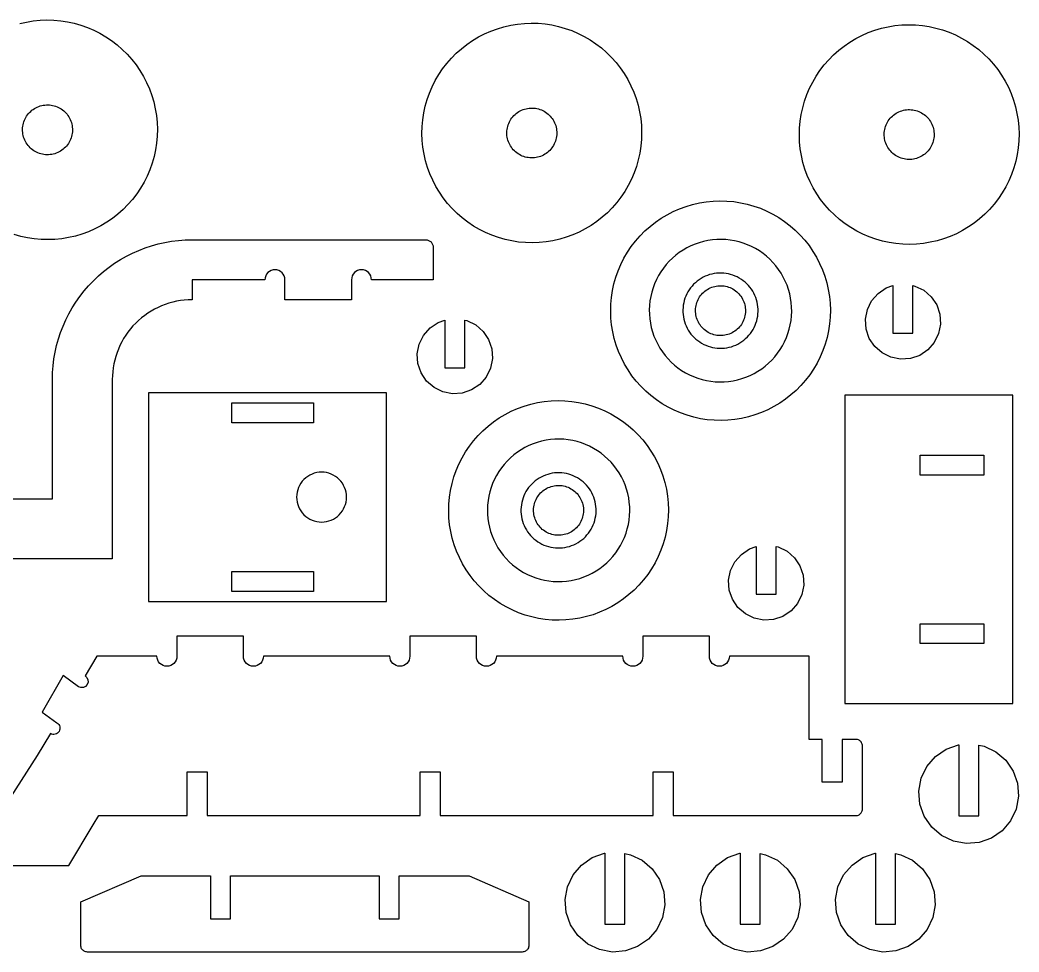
# Model space of a CAD drawing. Extents: x 18 to 1201, y 18 to 321.
# Drawn here: x 882.9 to 1200.6, y 18.3 to 314.6 of the extents above; entities that cross this region are included whole.
import ezdxf

# ---------------------------------------------------------------- set-up
doc = ezdxf.new("R2010")
doc.units = 0
doc.header["$MEASUREMENT"] = 0
for name, color, linetype in [('EXT', 1, 'CONTINUOUS'), ('INT', 150, 'CONTINUOUS'), ('POCKET_1_1MM', 105, 'CONTINUOUS')]:
    doc.layers.add(name, color=color, linetype=linetype)

msp = doc.modelspace()

# ---------------------------------------------------------------- linework, layer by layer
at = {"layer": 'EXT'}
msp.add_lwpolyline([(882.83, 313.47), (884.97, 313.96), (887.13, 314.31), (889.31, 314.53), (891.51, 314.61), (893.7, 314.55), (895.89, 314.35), (898.05, 314.02), (900.2, 313.55), (902.31, 312.95), (904.38, 312.22), (906.39, 311.36), (908.35, 310.37), (910.25, 309.26), (912.07, 308.04), (913.81, 306.7), (915.46, 305.26), (917.02, 303.72), (918.48, 302.08), (919.83, 300.35), (921.08, 298.54), (922.2, 296.66), (923.21, 294.71), (924.09, 292.7), (924.84, 290.64), (925.47, 288.54), (925.96, 286.4), (926.31, 284.23), (926.53, 282.05), (926.61, 279.86), (926.55, 277.66), (926.35, 275.48), (926.02, 273.31), (925.55, 271.17), (924.95, 269.06), (924.22, 266.99), (923.36, 264.97), (922.37, 263.01), (921.26, 261.12), (920.04, 259.3), (918.7, 257.56), (917.26, 255.9), (915.72, 254.34), (914.08, 252.88), (912.35, 251.53), (910.54, 250.29), (908.66, 249.16), (906.71, 248.16), (904.7, 247.27), (902.64, 246.52), (900.54, 245.9), (898.4, 245.41), (896.23, 245.05), (894.05, 244.84), (891.86, 244.76), (889.66, 244.82), (887.48, 245.01), (885.31, 245.34), (883.17, 245.81), (881.06, 246.41)], dxfattribs=at)
for points in [[(1021.9, 253.1), (1020.34, 254.65), (1018.88, 256.29), (1017.53, 258.01), (1016.29, 259.82), (1015.16, 261.7), (1014.16, 263.65), (1013.27, 265.66), (1012.52, 267.72), (1011.9, 269.83), (1011.41, 271.97), (1011.05, 274.13), (1010.84, 276.31), (1010.76, 278.51), (1010.82, 280.7), (1011.01, 282.89), (1011.34, 285.05), (1011.81, 287.2), (1012.41, 289.31), (1013.15, 291.38), (1014.01, 293.39), (1014.99, 295.35), (1016.1, 297.25), (1017.32, 299.07), (1018.66, 300.81), (1020.1, 302.46), (1021.65, 304.02), (1023.29, 305.48), (1025.01, 306.83), (1026.82, 308.08), (1028.7, 309.2), (1030.65, 310.21), (1032.66, 311.09), (1034.72, 311.84), (1036.83, 312.47), (1038.97, 312.96), (1041.13, 313.31), (1043.31, 313.53), (1045.51, 313.61), (1047.7, 313.55), (1049.89, 313.35), (1052.05, 313.02), (1054.2, 312.55), (1056.31, 311.95), (1058.38, 311.22), (1060.39, 310.36), (1062.35, 309.37), (1064.25, 308.26), (1066.07, 307.04), (1067.81, 305.7), (1069.46, 304.26), (1071.02, 302.72), (1072.48, 301.08), (1073.83, 299.35), (1075.08, 297.54), (1076.2, 295.66), (1077.21, 293.71), (1078.09, 291.7), (1078.84, 289.64), (1079.47, 287.54), (1079.96, 285.4), (1080.31, 283.23), (1080.53, 281.05), (1080.61, 278.86), (1080.55, 276.66), (1080.35, 274.48), (1080.02, 272.31), (1079.55, 270.17), (1078.95, 268.06), (1078.22, 265.99), (1077.36, 263.97), (1076.37, 262.01), (1075.26, 260.12), (1074.04, 258.3), (1072.7, 256.56), (1071.26, 254.9), (1069.72, 253.34), (1068.08, 251.88), (1066.35, 250.53), (1064.54, 249.29), (1062.66, 248.16), (1060.71, 247.16), (1058.7, 246.27), (1056.64, 245.52), (1054.54, 244.9), (1052.4, 244.41), (1050.23, 244.05), (1048.05, 243.84), (1045.86, 243.76), (1043.66, 243.82), (1041.48, 244.01), (1039.31, 244.34), (1037.17, 244.81), (1035.06, 245.41), (1032.99, 246.15), (1030.97, 247.01), (1029.01, 247.99), (1027.12, 249.1), (1025.3, 250.32), (1023.56, 251.66)], [(1141.9, 252.6), (1140.34, 254.15), (1138.88, 255.79), (1137.53, 257.51), (1136.29, 259.32), (1135.16, 261.2), (1134.16, 263.15), (1133.27, 265.16), (1132.52, 267.22), (1131.9, 269.33), (1131.41, 271.47), (1131.05, 273.63), (1130.84, 275.81), (1130.76, 278.01), (1130.82, 280.2), (1131.01, 282.39), (1131.34, 284.55), (1131.81, 286.7), (1132.41, 288.81), (1133.15, 290.88), (1134.01, 292.89), (1134.99, 294.85), (1136.1, 296.75), (1137.32, 298.57), (1138.66, 300.31), (1140.1, 301.96), (1141.65, 303.52), (1143.29, 304.98), (1145.01, 306.33), (1146.82, 307.58), (1148.7, 308.7), (1150.65, 309.71), (1152.66, 310.59), (1154.72, 311.34), (1156.83, 311.97), (1158.97, 312.46), (1161.13, 312.81), (1163.31, 313.03), (1165.51, 313.11), (1167.7, 313.05), (1169.89, 312.85), (1172.05, 312.52), (1174.2, 312.05), (1176.31, 311.45), (1178.38, 310.72), (1180.39, 309.86), (1182.35, 308.87), (1184.25, 307.76), (1186.07, 306.54), (1187.81, 305.2), (1189.46, 303.76), (1191.02, 302.22), (1192.48, 300.58), (1193.83, 298.85), (1195.08, 297.04), (1196.2, 295.16), (1197.21, 293.21), (1198.09, 291.2), (1198.84, 289.14), (1199.47, 287.04), (1199.96, 284.9), (1200.31, 282.73), (1200.53, 280.55), (1200.61, 278.36), (1200.55, 276.16), (1200.35, 273.98), (1200.02, 271.81), (1199.55, 269.67), (1198.95, 267.56), (1198.22, 265.49), (1197.36, 263.47), (1196.37, 261.51), (1195.26, 259.62), (1194.04, 257.8), (1192.7, 256.06), (1191.26, 254.4), (1189.72, 252.84), (1188.08, 251.38), (1186.35, 250.03), (1184.54, 248.79), (1182.66, 247.66), (1180.71, 246.66), (1178.7, 245.77), (1176.64, 245.02), (1174.54, 244.4), (1172.4, 243.91), (1170.23, 243.55), (1168.05, 243.34), (1165.86, 243.26), (1163.66, 243.32), (1161.48, 243.51), (1159.31, 243.84), (1157.17, 244.31), (1155.06, 244.91), (1152.99, 245.65), (1150.97, 246.51), (1149.01, 247.49), (1147.12, 248.6), (1145.3, 249.82), (1143.56, 251.16)], [(1081.9, 196.6), (1080.34, 198.15), (1078.88, 199.79), (1077.53, 201.51), (1076.29, 203.32), (1075.16, 205.2), (1074.16, 207.15), (1073.27, 209.16), (1072.52, 211.22), (1071.9, 213.33), (1071.41, 215.47), (1071.05, 217.63), (1070.84, 219.81), (1070.76, 222.01), (1070.82, 224.2), (1071.01, 226.39), (1071.34, 228.55), (1071.81, 230.7), (1072.41, 232.81), (1073.15, 234.88), (1074.01, 236.89), (1074.99, 238.85), (1076.1, 240.75), (1077.32, 242.57), (1078.66, 244.31), (1080.1, 245.96), (1081.65, 247.52), (1083.29, 248.98), (1085.01, 250.33), (1086.82, 251.58), (1088.7, 252.7), (1090.65, 253.71), (1092.66, 254.59), (1094.72, 255.34), (1096.83, 255.97), (1098.97, 256.46), (1101.13, 256.81), (1103.31, 257.03), (1105.51, 257.11), (1107.7, 257.05), (1109.89, 256.85), (1112.05, 256.52), (1114.2, 256.05), (1116.31, 255.45), (1118.38, 254.72), (1120.39, 253.86), (1122.35, 252.87), (1124.25, 251.76), (1126.07, 250.54), (1127.81, 249.2), (1129.46, 247.76), (1131.02, 246.22), (1132.48, 244.58), (1133.83, 242.85), (1135.08, 241.04), (1136.2, 239.16), (1137.21, 237.21), (1138.09, 235.2), (1138.84, 233.14), (1139.47, 231.04), (1139.96, 228.9), (1140.31, 226.73), (1140.53, 224.55), (1140.61, 222.36), (1140.55, 220.16), (1140.35, 217.98), (1140.02, 215.81), (1139.55, 213.67), (1138.95, 211.56), (1138.22, 209.49), (1137.36, 207.47), (1136.37, 205.51), (1135.26, 203.62), (1134.04, 201.8), (1132.7, 200.06), (1131.26, 198.4), (1129.72, 196.84), (1128.08, 195.38), (1126.35, 194.03), (1124.54, 192.79), (1122.66, 191.66), (1120.71, 190.66), (1118.7, 189.77), (1116.64, 189.02), (1114.54, 188.4), (1112.4, 187.91), (1110.23, 187.55), (1108.05, 187.34), (1105.86, 187.26), (1103.66, 187.32), (1101.48, 187.51), (1099.31, 187.84), (1097.17, 188.31), (1095.06, 188.91), (1092.99, 189.65), (1090.97, 190.51), (1089.01, 191.49), (1087.12, 192.6), (1085.3, 193.82), (1083.56, 195.16)], [(1171.61, 209.71), (1169.02, 207.97), (1166.06, 206.97), (1162.95, 206.76), (1159.89, 207.36), (1157.08, 208.74), (1154.73, 210.79), (1152.99, 213.38), (1151.98, 216.34), (1151.77, 219.45), (1152.38, 222.52), (1153.75, 225.32), (1155.81, 227.67), (1158.4, 229.41), (1160.52, 230.13), (1160.52, 214.99), (1166.87, 214.99), (1166.87, 230.15), (1167.53, 230.02), (1170.34, 228.65), (1172.69, 226.59), (1174.43, 224), (1175.43, 221.05), (1175.64, 217.93), (1175.04, 214.87), (1173.67, 212.06)], [(1029.11, 198.71), (1026.52, 196.97), (1023.56, 195.97), (1020.45, 195.76), (1017.39, 196.36), (1014.58, 197.74), (1012.23, 199.79), (1010.49, 202.38), (1009.48, 205.34), (1009.27, 208.45), (1009.88, 211.52), (1011.25, 214.32), (1013.31, 216.67), (1015.9, 218.41), (1018.02, 219.13), (1018.02, 203.99), (1024.37, 203.99), (1024.37, 219.15), (1025.03, 219.02), (1027.84, 217.65), (1030.19, 215.59), (1031.93, 213), (1032.93, 210.05), (1033.14, 206.93), (1032.54, 203.87), (1031.17, 201.06)], [(999.46, 196.04), (923.76, 196.04), (923.76, 129.76), (999.46, 129.76)], [(1198.62, 195.29), (1145.26, 195.29), (1145.26, 97.26), (1198.62, 97.26)], [(1030.4, 133.1), (1028.84, 134.65), (1027.38, 136.29), (1026.03, 138.01), (1024.79, 139.82), (1023.66, 141.7), (1022.66, 143.65), (1021.77, 145.66), (1021.02, 147.72), (1020.4, 149.83), (1019.91, 151.97), (1019.55, 154.13), (1019.34, 156.31), (1019.26, 158.51), (1019.32, 160.7), (1019.51, 162.89), (1019.84, 165.05), (1020.31, 167.2), (1020.91, 169.31), (1021.65, 171.38), (1022.51, 173.39), (1023.49, 175.35), (1024.6, 177.25), (1025.82, 179.07), (1027.16, 180.81), (1028.6, 182.46), (1030.15, 184.02), (1031.79, 185.48), (1033.51, 186.83), (1035.32, 188.08), (1037.2, 189.2), (1039.15, 190.21), (1041.16, 191.09), (1043.22, 191.84), (1045.33, 192.47), (1047.47, 192.96), (1049.63, 193.31), (1051.81, 193.53), (1054.01, 193.61), (1056.2, 193.55), (1058.39, 193.35), (1060.55, 193.02), (1062.7, 192.55), (1064.81, 191.95), (1066.88, 191.22), (1068.89, 190.36), (1070.85, 189.37), (1072.75, 188.26), (1074.57, 187.04), (1076.31, 185.7), (1077.96, 184.26), (1079.52, 182.72), (1080.98, 181.08), (1082.33, 179.35), (1083.58, 177.54), (1084.7, 175.66), (1085.71, 173.71), (1086.59, 171.7), (1087.34, 169.64), (1087.97, 167.54), (1088.46, 165.4), (1088.81, 163.23), (1089.03, 161.05), (1089.11, 158.86), (1089.05, 156.66), (1088.85, 154.48), (1088.52, 152.31), (1088.05, 150.17), (1087.45, 148.06), (1086.72, 145.99), (1085.86, 143.97), (1084.87, 142.01), (1083.76, 140.12), (1082.54, 138.3), (1081.2, 136.56), (1079.76, 134.9), (1078.22, 133.34), (1076.58, 131.88), (1074.85, 130.53), (1073.04, 129.29), (1071.16, 128.16), (1069.21, 127.16), (1067.2, 126.27), (1065.14, 125.52), (1063.04, 124.9), (1060.9, 124.41), (1058.73, 124.05), (1056.55, 123.84), (1054.36, 123.76), (1052.16, 123.82), (1049.98, 124.01), (1047.81, 124.34), (1045.67, 124.81), (1043.56, 125.41), (1041.49, 126.15), (1039.47, 127.01), (1037.51, 127.99), (1035.62, 129.1), (1033.8, 130.32), (1032.06, 131.66)], [(1128.11, 126.73), (1125.52, 124.99), (1122.56, 123.98), (1119.45, 123.77), (1116.39, 124.38), (1113.58, 125.75), (1111.23, 127.81), (1109.49, 130.4), (1108.48, 133.36), (1108.27, 136.47), (1108.88, 139.53), (1110.25, 142.34), (1112.31, 144.69), (1114.9, 146.43), (1117.02, 147.15), (1117.02, 132.01), (1123.37, 132.01), (1123.37, 147.17), (1124.03, 147.04), (1126.84, 145.67), (1129.19, 143.61), (1130.93, 141.02), (1131.93, 138.06), (1132.14, 134.95), (1131.54, 131.89), (1130.17, 129.08)], [(1195.25, 56.81), (1191.83, 54.46), (1187.93, 53.08), (1183.8, 52.76), (1179.72, 53.51), (1175.98, 55.3), (1172.83, 57.99), (1170.48, 61.4), (1169.1, 65.31), (1168.78, 69.44), (1169.53, 73.52), (1171.32, 77.26), (1174.01, 80.41), (1177.42, 82.76), (1181.33, 84.14), (1181.44, 84.14), (1181.44, 61.59), (1187.79, 61.59), (1187.79, 84.03), (1189.54, 83.71), (1193.28, 81.92), (1196.43, 79.23), (1198.78, 75.81), (1200.16, 71.91), (1200.48, 67.78), (1199.73, 63.7), (1197.94, 59.96)], [(1082.75, 22.31), (1079.33, 19.96), (1075.43, 18.58), (1071.3, 18.26), (1067.22, 19.01), (1063.48, 20.8), (1060.33, 23.49), (1057.98, 26.9), (1056.6, 30.81), (1056.28, 34.94), (1057.03, 39.02), (1058.82, 42.76), (1061.51, 45.91), (1064.92, 48.26), (1068.83, 49.64), (1068.94, 49.64), (1068.94, 27.09), (1075.29, 27.09), (1075.29, 49.53), (1077.04, 49.21), (1080.78, 47.42), (1083.93, 44.73), (1086.28, 41.31), (1087.66, 37.41), (1087.98, 33.28), (1087.23, 29.2), (1085.44, 25.46)], [(1125.75, 22.31), (1122.33, 19.96), (1118.43, 18.58), (1114.3, 18.26), (1110.22, 19.01), (1106.48, 20.8), (1103.33, 23.49), (1100.98, 26.9), (1099.6, 30.81), (1099.28, 34.94), (1100.03, 39.02), (1101.82, 42.76), (1104.51, 45.91), (1107.92, 48.26), (1111.83, 49.64), (1111.94, 49.64), (1111.94, 27.09), (1118.29, 27.09), (1118.29, 49.53), (1120.04, 49.21), (1123.78, 47.42), (1126.93, 44.73), (1129.28, 41.31), (1130.66, 37.41), (1130.98, 33.28), (1130.23, 29.2), (1128.44, 25.46)], [(1168.75, 22.31), (1165.33, 19.96), (1161.43, 18.58), (1157.3, 18.26), (1153.22, 19.01), (1149.48, 20.8), (1146.33, 23.49), (1143.98, 26.9), (1142.6, 30.81), (1142.28, 34.94), (1143.03, 39.02), (1144.82, 42.76), (1147.51, 45.91), (1150.92, 48.26), (1154.83, 49.64), (1154.94, 49.64), (1154.94, 27.09), (1161.29, 27.09), (1161.29, 49.53), (1163.04, 49.21), (1166.78, 47.42), (1169.93, 44.73), (1172.28, 41.31), (1173.66, 37.41), (1173.98, 33.28), (1173.23, 29.2), (1171.44, 25.46)], [(1044.74, 34.23), (1044.74, 20.37), (1044.72, 20.1), (1044.67, 19.83), (1044.58, 19.56), (1044.45, 19.31), (1044.3, 19.08), (1044.12, 18.88), (1043.91, 18.69), (1043.68, 18.54), (1043.43, 18.42), (1043.17, 18.33), (1042.9, 18.27), (1042.62, 18.26), (904.37, 18.26), (904.1, 18.27), (903.82, 18.33), (903.56, 18.42), (903.31, 18.54), (903.08, 18.69), (902.88, 18.88), (902.69, 19.08), (902.54, 19.31), (902.42, 19.56), (902.33, 19.83), (902.27, 20.1), (902.26, 20.37), (902.26, 34.23), (921.45, 42.45), (943.53, 42.45), (943.53, 28.84), (949.88, 28.84), (949.88, 42.45), (997.11, 42.45), (997.11, 28.84), (1003.46, 28.84), (1003.46, 42.45), (1025.81, 42.45)]]:
    msp.add_lwpolyline(points, close=True, dxfattribs=at)
for points in [[(832.1, 162.32), (893.24, 162.32), (893.24, 200.27, -0.414214), (937.69, 244.72), (1011.95, 244.72, -0.414214), (1014.33, 242.34), (1014.33, 232.02), (994.7, 232.02, 1), (988.35, 232.02), (988.35, 225.67), (967.18, 225.67), (967.18, 232.02, 0.414214), (964.01, 235.19, 0.414214), (960.83, 232.02), (937.69, 232.02), (937.69, 225.67, 0.414214), (912.29, 200.27), (912.29, 143.26), (590.11, 143.26)], [(576.3, 45.76), (898.48, 45.76), (906.25, 58.68), (908.02, 61.63), (936.14, 61.63), (936.14, 75.53), (942.49, 75.53), (942.49, 61.63), (1010.23, 61.63), (1010.23, 75.53), (1016.58, 75.53), (1016.58, 61.63), (1084.31, 61.63), (1084.31, 75.53), (1090.66, 75.53), (1090.66, 61.63), (1148.72, 61.63), (1148.99, 61.65), (1149.26, 61.7), (1149.53, 61.79), (1149.77, 61.91), (1150, 62.07), (1150.21, 62.25), (1150.4, 62.46), (1150.55, 62.69), (1150.67, 62.94), (1150.76, 63.2), (1150.81, 63.47), (1150.83, 63.75), (1150.83, 83.75), (1150.81, 84.03), (1150.76, 84.3), (1150.67, 84.56), (1150.55, 84.81), (1150.4, 85.04), (1150.21, 85.25), (1150, 85.43), (1149.77, 85.58), (1149.53, 85.71), (1149.26, 85.79), (1148.99, 85.85), (1148.72, 85.87), (1144.41, 85.87), (1144.41, 72.24), (1138.06, 72.24), (1138.06, 85.87), (1133.9, 85.87), (1133.9, 112.29), (1108.5, 112.29, -1), (1102.15, 112.29), (1102.15, 118.64), (1080.98, 118.64), (1080.98, 112.29, -0.414214), (1077.81, 109.11, -0.414214), (1074.63, 112.29), (1034.42, 112.29, -1), (1028.07, 112.29), (1028.07, 118.64), (1006.9, 118.64), (1006.9, 112.29, -0.414214), (1003.73, 109.11, -0.414214), (1000.55, 112.29), (960.33, 112.29, -0.414214), (957.16, 109.11, -0.414214), (953.98, 112.29), (953.98, 118.64), (932.82, 118.64), (932.82, 112.29, -0.414214), (929.64, 109.11, -0.414214), (926.47, 112.29), (907.38, 112.29), (907.37, 112.28), (903.63, 106.06, -1), (901.56, 102.62), (896.62, 106.19), (889.93, 94.5), (894.67, 91.14, -0.414214), (895.35, 88.39, -0.414214), (892.6, 87.7), (888.38, 80.7), (878.2, 64.82)]]:
    msp.add_lwpolyline(points, format="xyb", dxfattribs=at)
at = {"layer": 'INT'}
for points in [[(885.48, 274.73), (885.18, 275.13), (884.91, 275.54), (884.66, 275.98), (884.44, 276.43), (884.25, 276.89), (884.09, 277.36), (883.96, 277.84), (883.86, 278.33), (883.79, 278.82), (883.75, 279.32), (883.75, 279.82), (883.77, 280.32), (883.83, 280.81), (883.91, 281.3), (884.03, 281.79), (884.18, 282.26), (884.35, 282.73), (884.56, 283.18), (884.79, 283.62), (885.05, 284.05), (885.34, 284.46), (885.65, 284.85), (885.99, 285.21), (886.35, 285.56), (886.73, 285.88), (887.13, 286.18), (887.54, 286.46), (887.98, 286.7), (888.43, 286.92), (888.89, 287.11), (889.36, 287.27), (889.84, 287.4), (890.33, 287.5), (890.82, 287.57), (891.32, 287.61), (891.82, 287.62), (892.32, 287.59), (892.81, 287.54), (893.3, 287.45), (893.79, 287.34), (894.26, 287.19), (894.73, 287.01), (895.18, 286.81), (895.62, 286.57), (896.05, 286.31), (896.46, 286.02), (896.85, 285.71), (897.21, 285.37), (897.56, 285.02), (897.88, 284.64), (898.18, 284.24), (898.46, 283.82), (898.7, 283.39), (898.92, 282.94), (899.11, 282.48), (899.27, 282.01), (899.4, 281.52), (899.5, 281.04), (899.57, 280.54), (899.61, 280.04), (899.62, 279.55), (899.59, 279.05), (899.54, 278.55), (899.45, 278.06), (899.34, 277.58), (899.19, 277.1), (899.01, 276.63), (898.81, 276.18), (898.57, 275.74), (898.31, 275.31), (898.02, 274.91), (897.71, 274.52), (897.37, 274.15), (897.02, 273.8), (896.64, 273.48), (896.24, 273.18), (895.82, 272.91), (895.39, 272.66), (894.94, 272.44), (894.48, 272.25), (894.01, 272.09), (893.52, 271.96), (893.04, 271.86), (892.54, 271.79), (892.04, 271.75), (891.55, 271.75), (891.05, 271.77), (890.55, 271.83), (890.06, 271.91), (889.58, 272.03), (889.1, 272.18), (888.63, 272.35), (888.18, 272.56), (887.74, 272.79), (887.31, 273.05), (886.91, 273.34), (886.52, 273.65), (886.15, 273.99), (885.8, 274.35)], [(1039.48, 273.73), (1039.18, 274.13), (1038.91, 274.54), (1038.66, 274.98), (1038.44, 275.43), (1038.25, 275.89), (1038.09, 276.36), (1037.96, 276.84), (1037.86, 277.33), (1037.79, 277.82), (1037.75, 278.32), (1037.75, 278.82), (1037.77, 279.32), (1037.83, 279.81), (1037.91, 280.3), (1038.03, 280.79), (1038.18, 281.26), (1038.35, 281.73), (1038.56, 282.18), (1038.79, 282.62), (1039.05, 283.05), (1039.34, 283.46), (1039.65, 283.85), (1039.99, 284.21), (1040.35, 284.56), (1040.73, 284.88), (1041.13, 285.18), (1041.54, 285.46), (1041.98, 285.7), (1042.43, 285.92), (1042.89, 286.11), (1043.36, 286.27), (1043.84, 286.4), (1044.33, 286.5), (1044.82, 286.57), (1045.32, 286.61), (1045.82, 286.62), (1046.32, 286.59), (1046.81, 286.54), (1047.3, 286.45), (1047.79, 286.34), (1048.26, 286.19), (1048.73, 286.01), (1049.18, 285.81), (1049.62, 285.57), (1050.05, 285.31), (1050.46, 285.02), (1050.85, 284.71), (1051.21, 284.37), (1051.56, 284.02), (1051.88, 283.64), (1052.18, 283.24), (1052.46, 282.82), (1052.7, 282.39), (1052.92, 281.94), (1053.11, 281.48), (1053.27, 281.01), (1053.4, 280.52), (1053.5, 280.04), (1053.57, 279.54), (1053.61, 279.04), (1053.62, 278.55), (1053.59, 278.05), (1053.54, 277.55), (1053.45, 277.06), (1053.34, 276.58), (1053.19, 276.1), (1053.01, 275.63), (1052.81, 275.18), (1052.57, 274.74), (1052.31, 274.31), (1052.02, 273.91), (1051.71, 273.52), (1051.37, 273.15), (1051.02, 272.8), (1050.64, 272.48), (1050.24, 272.18), (1049.82, 271.91), (1049.39, 271.66), (1048.94, 271.44), (1048.48, 271.25), (1048.01, 271.09), (1047.52, 270.96), (1047.04, 270.86), (1046.54, 270.79), (1046.04, 270.75), (1045.55, 270.75), (1045.05, 270.77), (1044.55, 270.83), (1044.06, 270.91), (1043.58, 271.03), (1043.1, 271.18), (1042.63, 271.35), (1042.18, 271.56), (1041.74, 271.79), (1041.31, 272.05), (1040.91, 272.34), (1040.52, 272.65), (1040.15, 272.99), (1039.8, 273.35)], [(1159.48, 273.23), (1159.18, 273.63), (1158.91, 274.04), (1158.66, 274.48), (1158.44, 274.93), (1158.25, 275.39), (1158.09, 275.86), (1157.96, 276.34), (1157.86, 276.83), (1157.79, 277.32), (1157.75, 277.82), (1157.75, 278.32), (1157.77, 278.82), (1157.83, 279.31), (1157.91, 279.8), (1158.03, 280.29), (1158.18, 280.76), (1158.35, 281.23), (1158.56, 281.68), (1158.79, 282.12), (1159.05, 282.55), (1159.34, 282.96), (1159.65, 283.35), (1159.99, 283.71), (1160.35, 284.06), (1160.73, 284.38), (1161.13, 284.68), (1161.54, 284.96), (1161.98, 285.2), (1162.43, 285.42), (1162.89, 285.61), (1163.36, 285.77), (1163.84, 285.9), (1164.33, 286), (1164.82, 286.07), (1165.32, 286.11), (1165.82, 286.12), (1166.32, 286.09), (1166.81, 286.04), (1167.3, 285.95), (1167.79, 285.84), (1168.26, 285.69), (1168.73, 285.51), (1169.18, 285.31), (1169.62, 285.07), (1170.05, 284.81), (1170.46, 284.52), (1170.85, 284.21), (1171.21, 283.87), (1171.56, 283.52), (1171.88, 283.14), (1172.18, 282.74), (1172.46, 282.32), (1172.7, 281.89), (1172.92, 281.44), (1173.11, 280.98), (1173.27, 280.51), (1173.4, 280.02), (1173.5, 279.54), (1173.57, 279.04), (1173.61, 278.54), (1173.62, 278.05), (1173.59, 277.55), (1173.54, 277.05), (1173.45, 276.56), (1173.34, 276.08), (1173.19, 275.6), (1173.01, 275.13), (1172.81, 274.68), (1172.57, 274.24), (1172.31, 273.81), (1172.02, 273.41), (1171.71, 273.02), (1171.37, 272.65), (1171.02, 272.3), (1170.64, 271.98), (1170.24, 271.68), (1169.82, 271.41), (1169.39, 271.16), (1168.94, 270.94), (1168.48, 270.75), (1168.01, 270.59), (1167.52, 270.46), (1167.04, 270.36), (1166.54, 270.29), (1166.04, 270.25), (1165.55, 270.25), (1165.05, 270.27), (1164.55, 270.33), (1164.06, 270.41), (1163.58, 270.53), (1163.1, 270.68), (1162.63, 270.85), (1162.18, 271.06), (1161.74, 271.29), (1161.31, 271.55), (1160.91, 271.84), (1160.52, 272.15), (1160.15, 272.49), (1159.8, 272.85)], [(1099.48, 217.23), (1099.18, 217.63), (1098.91, 218.04), (1098.66, 218.48), (1098.44, 218.93), (1098.25, 219.39), (1098.09, 219.86), (1097.96, 220.34), (1097.86, 220.83), (1097.79, 221.32), (1097.75, 221.82), (1097.75, 222.32), (1097.77, 222.82), (1097.83, 223.31), (1097.91, 223.8), (1098.03, 224.29), (1098.18, 224.76), (1098.35, 225.23), (1098.56, 225.68), (1098.79, 226.12), (1099.05, 226.55), (1099.34, 226.96), (1099.65, 227.35), (1099.99, 227.71), (1100.35, 228.06), (1100.73, 228.38), (1101.13, 228.68), (1101.54, 228.96), (1101.98, 229.2), (1102.43, 229.42), (1102.89, 229.61), (1103.36, 229.77), (1103.84, 229.9), (1104.33, 230), (1104.82, 230.07), (1105.32, 230.11), (1105.82, 230.12), (1106.32, 230.09), (1106.81, 230.04), (1107.3, 229.95), (1107.79, 229.84), (1108.26, 229.69), (1108.73, 229.51), (1109.18, 229.31), (1109.62, 229.07), (1110.05, 228.81), (1110.46, 228.52), (1110.85, 228.21), (1111.21, 227.87), (1111.56, 227.52), (1111.88, 227.14), (1112.18, 226.74), (1112.46, 226.32), (1112.7, 225.89), (1112.92, 225.44), (1113.11, 224.98), (1113.27, 224.51), (1113.4, 224.02), (1113.5, 223.54), (1113.57, 223.04), (1113.61, 222.54), (1113.62, 222.05), (1113.59, 221.55), (1113.54, 221.05), (1113.45, 220.56), (1113.34, 220.08), (1113.19, 219.6), (1113.01, 219.13), (1112.81, 218.68), (1112.57, 218.24), (1112.31, 217.81), (1112.02, 217.41), (1111.71, 217.02), (1111.37, 216.65), (1111.02, 216.3), (1110.64, 215.98), (1110.24, 215.68), (1109.82, 215.41), (1109.39, 215.16), (1108.94, 214.94), (1108.48, 214.75), (1108.01, 214.59), (1107.52, 214.46), (1107.04, 214.36), (1106.54, 214.29), (1106.04, 214.25), (1105.55, 214.25), (1105.05, 214.27), (1104.55, 214.33), (1104.06, 214.41), (1103.58, 214.53), (1103.1, 214.68), (1102.63, 214.85), (1102.18, 215.06), (1101.74, 215.29), (1101.31, 215.55), (1100.91, 215.84), (1100.52, 216.15), (1100.15, 216.49), (1099.8, 216.85)], [(950.34, 186.51), (950.34, 192.86), (976.27, 192.86), (976.27, 186.51)], [(1169.12, 169.89), (1169.12, 176.24), (1189.44, 176.24), (1189.44, 169.89)], [(1047.98, 153.73), (1047.68, 154.13), (1047.41, 154.54), (1047.16, 154.98), (1046.94, 155.43), (1046.75, 155.89), (1046.59, 156.36), (1046.46, 156.84), (1046.36, 157.33), (1046.29, 157.82), (1046.25, 158.32), (1046.25, 158.82), (1046.27, 159.32), (1046.33, 159.81), (1046.41, 160.3), (1046.53, 160.79), (1046.68, 161.26), (1046.85, 161.73), (1047.06, 162.18), (1047.29, 162.62), (1047.55, 163.05), (1047.84, 163.46), (1048.15, 163.85), (1048.49, 164.21), (1048.85, 164.56), (1049.23, 164.88), (1049.63, 165.18), (1050.04, 165.46), (1050.48, 165.7), (1050.93, 165.92), (1051.39, 166.11), (1051.86, 166.27), (1052.34, 166.4), (1052.83, 166.5), (1053.32, 166.57), (1053.82, 166.61), (1054.32, 166.62), (1054.82, 166.59), (1055.31, 166.54), (1055.8, 166.45), (1056.29, 166.34), (1056.76, 166.19), (1057.23, 166.01), (1057.68, 165.81), (1058.12, 165.57), (1058.55, 165.31), (1058.96, 165.02), (1059.35, 164.71), (1059.71, 164.37), (1060.06, 164.02), (1060.38, 163.64), (1060.68, 163.24), (1060.96, 162.82), (1061.2, 162.39), (1061.42, 161.94), (1061.61, 161.48), (1061.77, 161.01), (1061.9, 160.52), (1062, 160.04), (1062.07, 159.54), (1062.11, 159.04), (1062.12, 158.55), (1062.09, 158.05), (1062.04, 157.55), (1061.95, 157.06), (1061.84, 156.58), (1061.69, 156.1), (1061.51, 155.63), (1061.31, 155.18), (1061.07, 154.74), (1060.81, 154.31), (1060.52, 153.91), (1060.21, 153.52), (1059.87, 153.15), (1059.52, 152.8), (1059.14, 152.48), (1058.74, 152.18), (1058.32, 151.91), (1057.89, 151.66), (1057.44, 151.44), (1056.98, 151.25), (1056.51, 151.09), (1056.02, 150.96), (1055.54, 150.86), (1055.04, 150.79), (1054.54, 150.75), (1054.05, 150.75), (1053.55, 150.77), (1053.05, 150.83), (1052.56, 150.91), (1052.08, 151.03), (1051.6, 151.18), (1051.13, 151.35), (1050.68, 151.56), (1050.24, 151.79), (1049.81, 152.05), (1049.41, 152.34), (1049.02, 152.65), (1048.65, 152.99), (1048.3, 153.35)], [(950.34, 139.28), (976.27, 139.28), (976.27, 132.93), (950.34, 132.93)], [(1169.12, 122.65), (1189.44, 122.65), (1189.44, 116.3), (1169.12, 116.3)]]:
    msp.add_lwpolyline(points, close=True, dxfattribs=at)
msp.add_lwpolyline([(978.83, 170.83, 0.414214), (970.89, 162.9, 0.414214), (978.83, 154.96, 0.414214), (986.77, 162.9, 0.414214)], format="xyb", close=True, dxfattribs=at)
at = {"layer": 'POCKET_1_1MM'}
for points in [[(1089.99, 205.85), (1091.04, 204.9), (1092.16, 204.01), (1093.33, 203.2), (1094.54, 202.46), (1095.8, 201.8), (1097.1, 201.22), (1098.43, 200.72), (1099.8, 200.31), (1101.18, 199.99), (1102.58, 199.75), (1104, 199.6), (1105.42, 199.54), (1106.84, 199.56), (1108.26, 199.68), (1109.67, 199.89), (1111.06, 200.18), (1112.43, 200.56), (1113.77, 201.03), (1115.09, 201.58), (1116.36, 202.21), (1117.6, 202.92), (1118.78, 203.71), (1119.92, 204.56), (1120.99, 205.49), (1122.01, 206.49), (1122.96, 207.54), (1123.85, 208.66), (1124.66, 209.83), (1125.4, 211.04), (1126.06, 212.3), (1126.64, 213.6), (1127.14, 214.93), (1127.55, 216.3), (1127.88, 217.68), (1128.12, 219.08), (1128.27, 220.5), (1128.33, 221.92), (1128.3, 223.34), (1128.18, 224.76), (1127.98, 226.17), (1127.68, 227.56), (1127.3, 228.93), (1126.84, 230.27), (1126.29, 231.59), (1125.65, 232.86), (1124.94, 234.1), (1124.16, 235.28), (1123.3, 236.42), (1122.37, 237.49), (1121.38, 238.51), (1120.32, 239.46), (1119.21, 240.35), (1118.04, 241.16), (1116.82, 241.9), (1115.56, 242.56), (1114.26, 243.14), (1112.93, 243.64), (1111.57, 244.05), (1110.18, 244.38), (1108.78, 244.62), (1107.37, 244.77), (1105.94, 244.83), (1104.52, 244.8), (1103.1, 244.68), (1101.7, 244.48), (1100.3, 244.18), (1098.93, 243.8), (1097.59, 243.34), (1096.28, 242.79), (1095, 242.15), (1093.77, 241.44), (1092.58, 240.66), (1091.45, 239.8), (1090.37, 238.87), (1089.35, 237.88), (1088.4, 236.82), (1087.51, 235.71), (1086.7, 234.54), (1085.96, 233.32), (1085.3, 232.06), (1084.72, 230.76), (1084.22, 229.43), (1083.81, 228.07), (1083.49, 226.68), (1083.25, 225.28), (1083.1, 223.87), (1083.04, 222.44), (1083.06, 221.02), (1083.18, 219.6), (1083.39, 218.2), (1083.68, 216.8), (1084.06, 215.43), (1084.53, 214.09), (1085.08, 212.78), (1085.71, 211.5), (1086.42, 210.27), (1087.21, 209.08), (1088.06, 207.95), (1088.99, 206.87)], [(1097.31, 213.64), (1097.86, 213.14), (1098.44, 212.66), (1099.06, 212.23), (1099.69, 211.83), (1100.36, 211.47), (1101.04, 211.16), (1101.74, 210.89), (1102.46, 210.67), (1103.19, 210.49), (1103.93, 210.35), (1104.67, 210.27), (1105.42, 210.23), (1106.17, 210.23), (1106.92, 210.29), (1107.67, 210.39), (1108.4, 210.54), (1109.13, 210.73), (1109.84, 210.97), (1110.54, 211.25), (1111.21, 211.58), (1111.87, 211.95), (1112.5, 212.36), (1113.1, 212.8), (1113.68, 213.29), (1114.22, 213.81), (1114.73, 214.36), (1115.2, 214.94), (1115.64, 215.56), (1116.03, 216.19), (1116.39, 216.86), (1116.7, 217.54), (1116.97, 218.24), (1117.2, 218.96), (1117.38, 219.69), (1117.51, 220.43), (1117.6, 221.17), (1117.64, 221.92), (1117.63, 222.67), (1117.58, 223.42), (1117.48, 224.17), (1117.33, 224.9), (1117.13, 225.63), (1116.89, 226.34), (1116.61, 227.04), (1116.28, 227.71), (1115.92, 228.37), (1115.51, 229), (1115.06, 229.6), (1114.58, 230.18), (1114.06, 230.72), (1113.5, 231.23), (1112.92, 231.7), (1112.31, 232.14), (1111.67, 232.53), (1111.01, 232.89), (1110.33, 233.2), (1109.62, 233.47), (1108.91, 233.7), (1108.18, 233.88), (1107.44, 234.01), (1106.69, 234.1), (1105.94, 234.14), (1105.19, 234.13), (1104.44, 234.08), (1103.7, 233.98), (1102.96, 233.83), (1102.23, 233.63), (1101.52, 233.39), (1100.83, 233.11), (1100.15, 232.78), (1099.5, 232.42), (1098.86, 232.01), (1098.26, 231.56), (1097.69, 231.08), (1097.14, 230.56), (1096.64, 230), (1096.16, 229.42), (1095.73, 228.81), (1095.33, 228.17), (1094.97, 227.51), (1094.66, 226.83), (1094.39, 226.12), (1094.17, 225.41), (1093.99, 224.68), (1093.85, 223.94), (1093.77, 223.19), (1093.73, 222.44), (1093.73, 221.69), (1093.79, 220.94), (1093.89, 220.2), (1094.04, 219.46), (1094.23, 218.73), (1094.47, 218.02), (1094.75, 217.33), (1095.08, 216.65), (1095.45, 216), (1095.86, 215.36), (1096.3, 214.76), (1096.79, 214.19)], [(1038.49, 142.35), (1039.54, 141.4), (1040.66, 140.51), (1041.83, 139.7), (1043.04, 138.96), (1044.3, 138.3), (1045.6, 137.72), (1046.93, 137.22), (1048.3, 136.81), (1049.68, 136.49), (1051.08, 136.25), (1052.5, 136.1), (1053.92, 136.04), (1055.34, 136.06), (1056.76, 136.18), (1058.17, 136.39), (1059.56, 136.68), (1060.93, 137.06), (1062.27, 137.53), (1063.59, 138.08), (1064.86, 138.71), (1066.1, 139.42), (1067.28, 140.21), (1068.42, 141.06), (1069.49, 141.99), (1070.51, 142.99), (1071.46, 144.04), (1072.35, 145.16), (1073.16, 146.33), (1073.9, 147.54), (1074.56, 148.8), (1075.14, 150.1), (1075.64, 151.43), (1076.05, 152.8), (1076.38, 154.18), (1076.62, 155.58), (1076.77, 157), (1076.83, 158.42), (1076.8, 159.84), (1076.68, 161.26), (1076.48, 162.67), (1076.18, 164.06), (1075.8, 165.43), (1075.34, 166.77), (1074.79, 168.09), (1074.15, 169.36), (1073.44, 170.6), (1072.66, 171.78), (1071.8, 172.92), (1070.87, 173.99), (1069.88, 175.01), (1068.82, 175.96), (1067.71, 176.85), (1066.54, 177.66), (1065.32, 178.4), (1064.06, 179.06), (1062.76, 179.64), (1061.43, 180.14), (1060.07, 180.55), (1058.68, 180.88), (1057.28, 181.12), (1055.87, 181.27), (1054.44, 181.33), (1053.02, 181.3), (1051.6, 181.18), (1050.2, 180.98), (1048.8, 180.68), (1047.43, 180.3), (1046.09, 179.84), (1044.78, 179.29), (1043.5, 178.65), (1042.27, 177.94), (1041.08, 177.16), (1039.95, 176.3), (1038.87, 175.37), (1037.85, 174.38), (1036.9, 173.32), (1036.01, 172.21), (1035.2, 171.04), (1034.46, 169.82), (1033.8, 168.56), (1033.22, 167.26), (1032.72, 165.93), (1032.31, 164.57), (1031.99, 163.18), (1031.75, 161.78), (1031.6, 160.37), (1031.54, 158.94), (1031.56, 157.52), (1031.68, 156.1), (1031.89, 154.7), (1032.18, 153.3), (1032.56, 151.93), (1033.03, 150.59), (1033.58, 149.28), (1034.21, 148), (1034.92, 146.77), (1035.71, 145.58), (1036.56, 144.45), (1037.49, 143.37)], [(1045.81, 150.14), (1046.36, 149.64), (1046.94, 149.16), (1047.56, 148.73), (1048.19, 148.33), (1048.86, 147.97), (1049.54, 147.66), (1050.24, 147.39), (1050.96, 147.17), (1051.69, 146.99), (1052.43, 146.85), (1053.17, 146.77), (1053.92, 146.73), (1054.67, 146.73), (1055.42, 146.79), (1056.17, 146.89), (1056.9, 147.04), (1057.63, 147.23), (1058.34, 147.47), (1059.04, 147.75), (1059.71, 148.08), (1060.37, 148.45), (1061, 148.86), (1061.6, 149.3), (1062.18, 149.79), (1062.72, 150.31), (1063.23, 150.86), (1063.7, 151.44), (1064.14, 152.06), (1064.53, 152.69), (1064.89, 153.36), (1065.2, 154.04), (1065.47, 154.74), (1065.7, 155.46), (1065.88, 156.19), (1066.01, 156.93), (1066.1, 157.67), (1066.14, 158.42), (1066.13, 159.17), (1066.08, 159.92), (1065.98, 160.67), (1065.83, 161.4), (1065.63, 162.13), (1065.39, 162.84), (1065.11, 163.54), (1064.78, 164.21), (1064.42, 164.87), (1064.01, 165.5), (1063.56, 166.1), (1063.08, 166.68), (1062.56, 167.22), (1062, 167.73), (1061.42, 168.2), (1060.81, 168.64), (1060.17, 169.03), (1059.51, 169.39), (1058.83, 169.7), (1058.12, 169.97), (1057.41, 170.2), (1056.68, 170.38), (1055.94, 170.51), (1055.19, 170.6), (1054.44, 170.64), (1053.69, 170.63), (1052.94, 170.58), (1052.2, 170.48), (1051.46, 170.33), (1050.73, 170.13), (1050.02, 169.89), (1049.33, 169.61), (1048.65, 169.28), (1048, 168.92), (1047.36, 168.51), (1046.76, 168.06), (1046.19, 167.58), (1045.64, 167.06), (1045.14, 166.5), (1044.66, 165.92), (1044.23, 165.31), (1043.83, 164.67), (1043.47, 164.01), (1043.16, 163.33), (1042.89, 162.62), (1042.67, 161.91), (1042.49, 161.18), (1042.35, 160.44), (1042.27, 159.69), (1042.23, 158.94), (1042.23, 158.19), (1042.29, 157.44), (1042.39, 156.7), (1042.54, 155.96), (1042.73, 155.23), (1042.97, 154.52), (1043.25, 153.83), (1043.58, 153.15), (1043.95, 152.5), (1044.36, 151.86), (1044.8, 151.26), (1045.29, 150.69)]]:
    msp.add_lwpolyline(points, close=True, dxfattribs=at)

doc.saveas('drawing.dxf')
